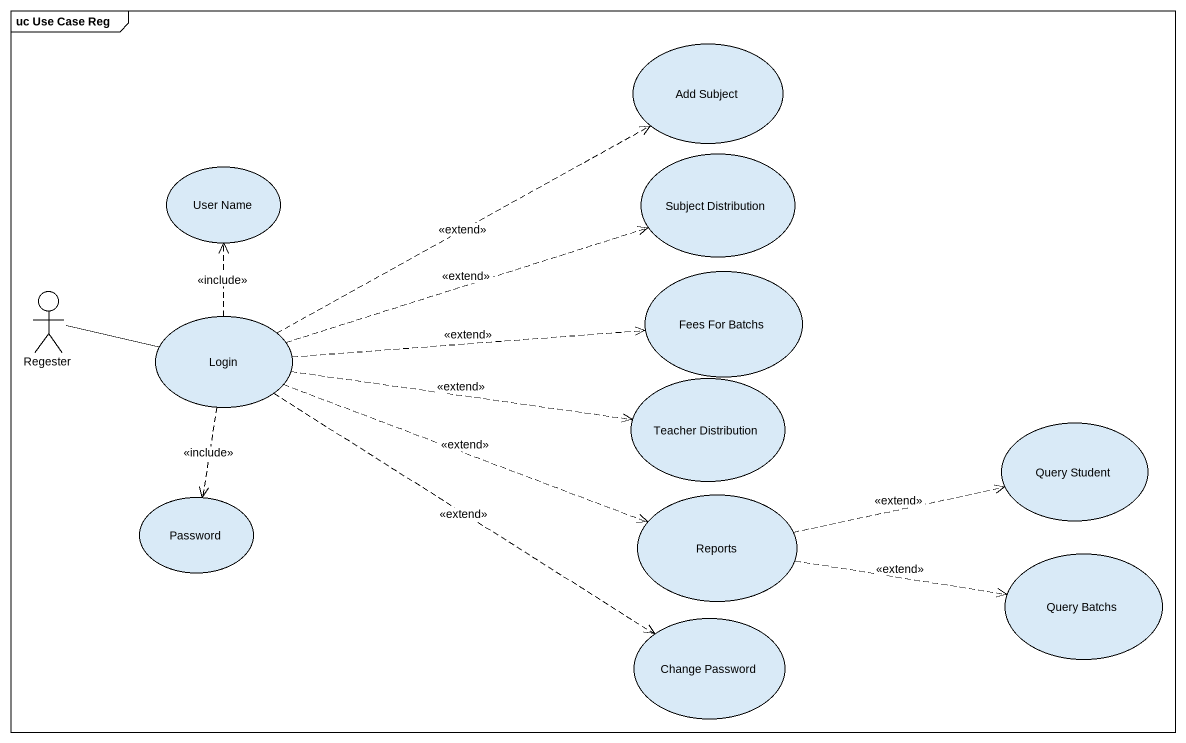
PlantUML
@startuml
mainframe uc Use Case Reg
usecase "Add Subject" as Add_Subject
usecase "User Name" as User_Name
usecase "Subject Distribution" as Subject_Distribution
usecase "Fees For Batchs" as Fees_For_Batchs
actor Regester
usecase Login
usecase "Teacher Distribution" as Teacher_Distribution
usecase "Query Student" as Query_Student
usecase Password
usecase Reports
usecase "Query Batchs" as Query_Batchs
usecase "Change Password" as Change_Password
Regester -right- Login
Login .right.> Add_Subject : <<extend>>
Login .up.> User_Name : <<include>>
Login .right.> Subject_Distribution : <<extend>>
Login .right.> Fees_For_Batchs : <<extend>>
Login .right.> Teacher_Distribution : <<extend>>
Login ..> Password : <<include>>
Login .right.> Reports : <<extend>>
Login ..> Change_Password : <<extend>>
Reports .right.> Query_Student : <<extend>>
Reports .right.> Query_Batchs : <<extend>>
@enduml
